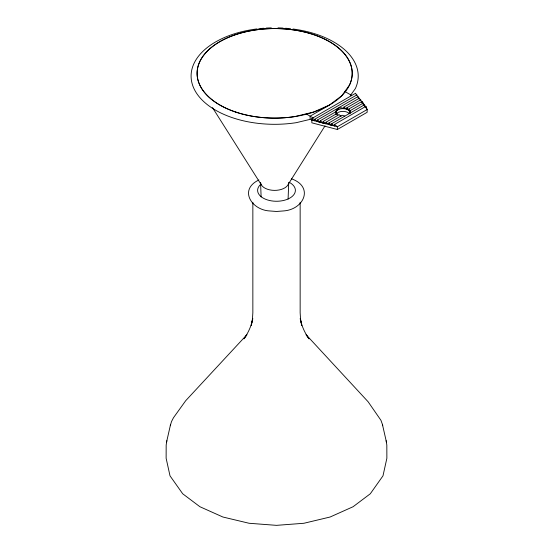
<?xml version="1.0" encoding="UTF-8"?>
<svg xmlns="http://www.w3.org/2000/svg" width="553" height="553" viewBox="0 0 553 553"><rect width="100%" height="100%" fill="white"/><g stroke="black" fill="none" stroke-linecap="round" stroke-linejoin="round"><path stroke-width="0.83" d="M344.782 116.102L342.196 115.266L328.855 122.973L328.841 124.536L331.689 125.268L331.689 123.713L364.607 104.704L365.568 107.102M288.092 199.115L288.707 182.898M337.883 114.872L337.012 113.462L323.132 121.48L323.056 123.077L325.966 123.775L325.966 122.22L339.079 114.644L341.083 116.289M335.789 112.363C335.519 108.118 340.772 106.542 343.842 108.699L343.842 107.144L359.457 98.13L360.418 100.522M349.835 113.185L349.98 110.773L363.328 103.065L364.289 105.464M166.868 440.706L166.17 445.047L166.128 458.257L170.013 475.843L182.697 493.774L199.91 506.728L222.894 517.014L249.092 523.269L276.5 525.35L303.908 523.269L330.106 517.014L353.091 506.728L370.303 493.774L382.987 475.843L386.872 458.257L386.83 445.047L386.132 440.706M170.289 425.72L171.492 421.614L173.476 417.736L185.697 400.711L246.859 334.752M166.543 442.151L170.601 424.324M288.348 184.156L325.019 125.863M350.402 95.482L355.365 88.563A83.558 48.242 0 0 0 293.035 29.012M246.832 334.835L243.949 338.858C248.269 332.837 251.373 325.917 252.776 318.618L251.228 325.454L252.445 319.116L252.852 312.735L252.852 202.315M329.491 104.994L341.816 95.717L349.558 84.92A77.551 44.772 0 0 0 281.408 28.728A77.551 44.772 0 0 0 197.393 77.233A77.551 44.772 0 0 0 294.721 116.579L313.427 112.107L329.491 104.994L310.115 116.178L310.115 118.916M331.689 123.713L334.524 126.008L334.524 124.453L365.892 106.342L367.171 109.535L367.171 112.28L337.358 129.492L311.837 122.828L311.837 118.529L355.634 93.243L356.609 95.634M311.837 118.529L314.678 120.824L314.678 119.268L356.934 94.874L357.895 97.273M336.507 113.946L335.906 111.72L320.298 120.741L323.056 123.077L317.47 121.542L317.457 119.994L358.178 96.492L359.139 98.883M337.143 110.192L338.837 109.259M343.842 107.144L346.855 109.335L346.855 107.78L360.743 99.761L361.703 102.16M346.855 107.78L348.908 110.531L348.908 108.976L362.021 101.399L363.3 104.593M258.873 179.988C238.461 189.589 251.574 210.112 269.774 210.956L276.5 211.467L283.226 210.956C303.95 209.774 314.27 186.748 291.341 178.75M311.837 120.084L337.358 126.748L367.171 109.535L366.321 108.443M344.844 91.494L351.694 95.441M306.106 113.856L313.662 118.218M312.148 120.091L310.662 119.234L296.277 122.669A83.558 48.242 0 0 1 193.426 87.388A83.558 48.242 0 0 1 257.09 28.908M334.524 124.453L337.358 126.748L337.358 129.492M328.855 122.973L331.689 125.268M325.966 122.22L328.8 124.515M323.132 121.48L325.966 123.775M317.457 119.994L320.298 122.296L320.298 120.741M314.678 119.268L317.512 121.57M363.439 104.766L364.966 106.715M306.141 334.752L368.125 401.775L380.934 420.294L382.4 424.324L386.457 442.151M306.168 334.835L309.051 338.858C304.731 332.837 301.627 325.917 300.224 318.618L301.772 325.454L300.555 319.116L300.148 312.735L300.148 202.315M212.49 107.593L261.14 184.557M348.908 108.976L349.973 112.287L349.98 110.773M335.906 113.282L336.03 113.821M382.4 424.324L382.711 425.72M261.12 196.951L260.567 182.462A14.088 8.136 0 0 0 274.399 190.384A14.088 8.136 0 0 0 288.714 182.753M365.892 106.342L365.892 107.897M363.328 103.065L363.328 104.621M362.021 101.399L362.021 102.955M258.742 28.715A83.558 48.242 0 0 1 263.746 28.244M266.269 28.079A83.558 48.242 0 0 1 271.309 27.871M277.993 27.871A83.558 48.242 0 0 1 283.039 28.079M285.555 28.244A83.558 48.242 0 0 1 290.56 28.715M336.03 114.43A7.148 4.127 0 0 1 342.003 111.409A7.148 4.127 0 0 1 349.123 113.434M335.789 112.757A7.148 4.127 0 0 1 342.936 108.63C345.666 108.699 349.586 109.549 350.084 112.757A7.148 4.127 0 0 1 349.835 113.821M289.855 182.649A18.892 10.908 0 0 1 290.968 197.373A18.892 10.908 0 0 1 265.668 199.294A18.892 10.908 0 0 1 260.138 184.909M235.875 112.128A77.551 44.772 0 0 0 352.206 73.349A77.551 44.772 0 0 0 235.875 34.576A77.551 44.772 0 0 0 235.875 112.128"/></g></svg>
